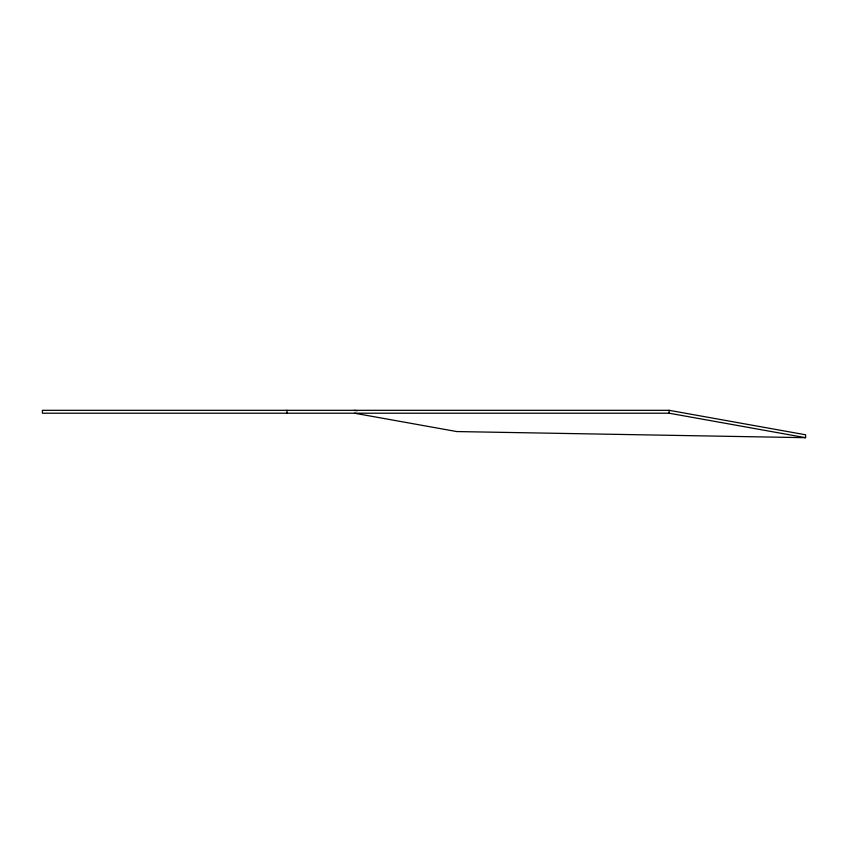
<?xml version="1.0" encoding="UTF-8"?>
<svg xmlns="http://www.w3.org/2000/svg" width="848" height="848" viewBox="0 0 848 848"><rect width="100%" height="100%" fill="white"/><g stroke="black" fill="none" stroke-linecap="round" stroke-linejoin="round"><path stroke-width="1.27" d="M669.136 410.315L42.4 410.315L42.4 413.209L669.136 413.209L805.6 437.685L805.6 434.791L669.136 410.315L669.136 413.209M805.6 437.685L456.765 431.558L354.475 413.209M354.475 410.315L357.072 410.782M286.953 410.315L286.953 413.209"/></g></svg>
